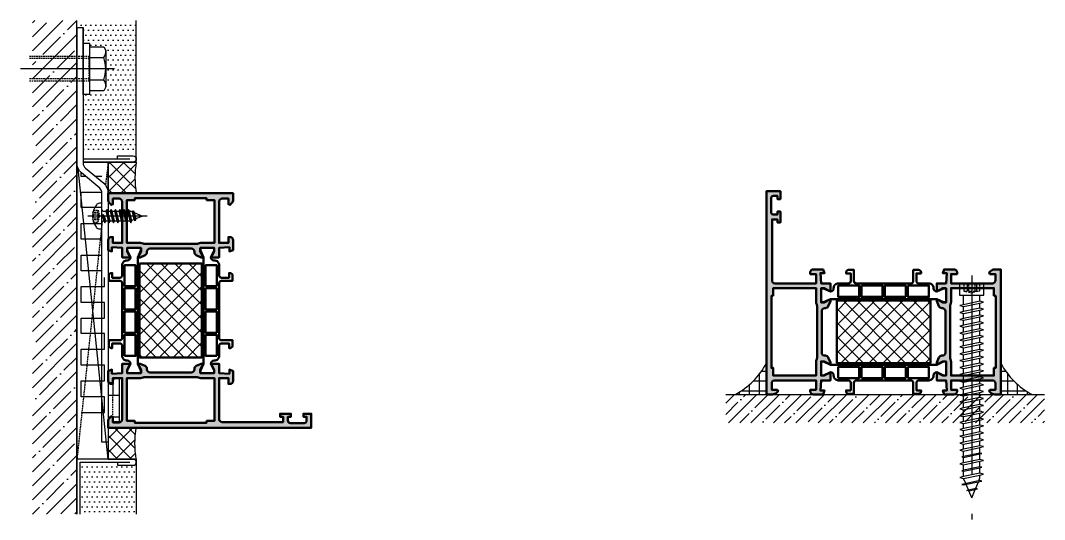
# Model space of a CAD drawing. Header units: millimetres. Extents: x -1598 to 10110, y -2803 to 662.
# Drawn here: x 1788.1 to 2115.8, y 7 to 166.6 of the extents above; entities that cross this region are included whole.
import ezdxf

# ---------------------------------------------------------------- set-up
doc = ezdxf.new("R2010")
doc.units = ezdxf.units.MM
doc.header["$PDMODE"] = 3
doc.header["$PDSIZE"] = -2
doc.linetypes.add('CENTER', pattern=[50.8, 31.75, -6.35, 6.35, -6.35])
doc.linetypes.add('VERDECKT', pattern=[0.75, 0.5, -0.25])
for name, color, linetype, lineweight in [('AM_S', 80, 'Continuous', 50), ('AM_SP', 3, 'Continuous', 50), ('Docu-AM_8', 1, 'Continuous', 25)]:
    doc.layers.add(name, color=color, linetype=linetype, lineweight=lineweight)
for name, color, linetype in [('CENT_18', 3, 'CENTER'), ('CENT_25', 3, 'CENTER'), ('CONST25', 3, 'Continuous'), ('CONST35', 3, 'Continuous'), ('HIDE_25', 3, 'VERDECKT')]:
    doc.layers.add(name, color=color, linetype=linetype)

# ---------------------------------------------------------------- blocks, each defined once
blk = doc.blocks.new('ws4070046')
at = {"layer": 'CENT_18'}
blk.add_line((0, -14.5), (0, 4.5), dxfattribs=at)
at = {"layer": 'CONST35'}
blk.add_lwpolyline([(3.62, 1.78, 0.336235), (-3.62, 1.78, 0.234691), (-4.1, 0.82), (-4.1, 0), (4.1, 0), (4.1, 0.82, 0.234691), (3.62, 1.78, 0.14402)], format="xyb", dxfattribs=at)
for points in [[(-1.55, -0.58), (-2.1, -0.9), (-1.55, -1.22), (0, -0.85), (0.55, -0.43), (0, -0.21)], [(-1.55, -1.98), (-2.1, -2.3), (-1.55, -2.62), (1.55, -1.88), (2.1, -1.56), (1.55, -1.24)], [(-1.55, -3.38), (-2.1, -3.7), (-1.55, -4.02), (1.55, -3.28), (2.1, -2.96), (1.55, -2.64)], [(-1.55, -4.78), (-2.1, -5.1), (-1.55, -5.42), (1.55, -4.68), (2.1, -4.36), (1.55, -4.04)], [(-1.55, -6.18), (-2.1, -6.5), (-1.55, -6.82), (1.55, -6.08), (2.1, -5.76), (1.55, -5.44)], [(-1.55, -7.58), (-2.1, -7.9), (-1.55, -8.22), (1.55, -7.48), (2.1, -7.16), (1.55, -6.84)], [(-1.55, -8.98), (-2.1, -9.3), (-1.55, -9.62), (1.55, -8.88), (2.1, -8.56), (1.55, -8.24)], [(1.34, -9.76), (1.73, -10.02), (1.11, -10.33), (-0.87, -10.9), (-1.5, -10.59), (-1.11, -10.33)]]:
    blk.add_lwpolyline(points, close=True, dxfattribs=at)
for points in [[(-2.1, -0.9), (0.55, -0.43)], [(-2.1, -2.3), (2.1, -1.56)], [(-2.1, -3.7), (2.1, -2.96)], [(-1.55, -0.6), (-1.55, -0.58)], [(-1.55, -1.22), (-1.55, -1.98)], [(-1.55, -2.62), (-1.55, -3.38)], [(1.55, -0.6), (1.55, -1.24)], [(1.55, -1.88), (1.55, -2.64)], [(1.55, -3.28), (1.55, -4.04)], [(-2.1, -5.1), (2.1, -4.36)], [(-2.1, -6.5), (2.1, -5.76)], [(-1.55, -4.02), (-1.55, -4.78)], [(-1.55, -5.42), (-1.55, -6.18)], [(1.55, -4.68), (1.55, -5.44)], [(1.55, -6.08), (1.55, -6.84)], [(-2.1, -7.9), (2.1, -7.16)], [(-2.1, -9.3), (2.1, -8.56)], [(-1.55, -6.82), (-1.55, -7.58)], [(-1.55, -8.22), (-1.55, -8.98)], [(-1.11, -10.33), (-1.41, -9.59)], [(1.34, -9.76), (1.55, -9.26)], [(1.55, -7.48), (1.55, -8.24)], [(1.55, -8.88), (1.55, -9.26)], [(-1.5, -10.59), (1.73, -10.02)], [(1.11, -10.33), (0, -13), (-0.87, -10.9)]]:
    blk.add_lwpolyline(points, dxfattribs=at)
for centre, start, end in [((-2.15, -0.6), 0, 90), ((2.15, -0.6), 90, 180)]:
    blk.add_arc(centre, 0.6, start, end, dxfattribs=at)
at = {"layer": 'HIDE_25'}
for p, q in [((-1.17, 1.25), (-1.17, 2.88)), ((-0.68, 1.25), (-0.68, 2.75)), ((0.64, 1.25), (0.64, 2.75)), ((1.13, 1.25), (1.13, 2.88))]:
    blk.add_line(p, q, dxfattribs=at)
for points in [[(-1.97, 2.67), (-1.97, 1.25)], [(-1.97, 1.25), (-0.02, 0.73)], [(1.93, 1.25), (-0.02, 0.73)], [(1.93, 2.68), (1.93, 1.25)]]:
    blk.add_lwpolyline(points, dxfattribs=at)
for centre, radius, start, end in [((-1.96, 4.21), 1.54, 269.5743, 300.8836), ((-1.57, 2.62), 1.43, 253.6643, 286.3357), ((-0.02, 6.16), 3.47, 250.6988, 289.3012), ((-0.02, 13.16), 11.97, 264.4948, 275.5052), ((1.89, 4.21), 1.52, 240.1044, 271.5646), ((1.53, 2.62), 1.43, 253.6643, 286.3357)]:
    blk.add_arc(centre, radius, start, end, dxfattribs=at)
blk = doc.blocks.new('B-4090112_docu_wos')
at = {"layer": 'Docu-AM_8'}
h = blk.add_hatch(dxfattribs=at)
h.set_pattern_fill('ANSI37', color=256, style=0)
h.paths.add_polyline_path([(30, 0), (30, 20), (0, 20), (0, 0)])
at = {"layer": 'AM_S'}
blk.add_lwpolyline([(30, 0), (0, 0), (0, 20), (30, 20), (30, 0)], close=True, dxfattribs=at)
blk = doc.blocks.new('B-1311073_docu_wos')
at = {"layer": 'Docu-AM_8'}
h = blk.add_hatch(color=256, dxfattribs=at)
edge = h.paths.add_edge_path()
edge.add_line((20.5, 29.8), (20.5, 30.5))
edge.add_line((20.5, 30.5), (18.3, 29.5))
edge.add_line((18.3, 29.5), (17.5, 29.5))
edge.add_line((17.5, 29.5), (17.5, 33.9))
edge.add_line((17.5, 33.9), (18.3, 33.9))
edge.add_line((18.3, 33.9), (20.5, 32.9))
edge.add_line((20.5, 32.9), (20.5, 35.5))
edge.add_line((20.5, 35.5), (17.5, 35.5))
edge.add_line((17.5, 35.5), (17.28, 38.8))
edge.add_line((17.28, 38.8), (18.59, 38.8))
edge.add_line((18.59, 38.8), (18.15, 40))
edge.add_line((18.15, 40), (15, 40))
edge.add_arc((15, 39), 1, 90, 180)
edge.add_line((14, 39), (14, 38.5))
edge.add_line((14, 38.5), (15.9, 38.5))
edge.add_line((15.9, 38.5), (15.9, 35.5))
edge.add_line((15.9, 35.5), (2.8, 35.5))
edge.add_arc((2.8, 36.5), 1, 180, 270, ccw=False)
edge.add_line((1.8, 36.5), (1.8, 56))
edge.add_line((1.8, 56), (3.5, 56))
edge.add_line((3.5, 56), (3.5, 55))
edge.add_line((3.5, 55), (4.5, 55))
edge.add_line((4.5, 55), (4.5, 58.5))
edge.add_line((4.5, 58.5), (3.5, 58.5))
edge.add_line((3.5, 58.5), (3.5, 57.5))
edge.add_line((3.5, 57.5), (2.3, 57.5))
edge.add_arc((2.3, 58.3), 0.8, 180, 270, ccw=False)
edge.add_line((1.5, 58.3), (1.5, 62.7))
edge.add_arc((2.3, 62.7), 0.8, 90, 180, ccw=False)
edge.add_line((2.3, 63.5), (3.5, 63.5))
edge.add_line((3.5, 63.5), (3.5, 62.5))
edge.add_line((3.5, 62.5), (4.5, 62.5))
edge.add_line((4.5, 62.5), (4.5, 65))
edge.add_line((4.5, 65), (0, 65))
edge.add_line((0, 65), (0, 0))
edge.add_line((0, 0), (1.9, 0))
edge.add_arc((1.9, 2), 2, 270, 315)
edge.add_line((3.31, 0.59), (3.71, 0.99))
edge.add_line((3.71, 0.99), (3.5, 1.5))
edge.add_line((3.5, 1.5), (1.7, 1.5))
edge.add_line((1.7, 1.5), (1.7, 3.5))
edge.add_arc((2.7, 3.5), 1, 90, 180, ccw=False)
edge.add_line((2.7, 4.5), (15.9, 4.5))
edge.add_line((15.9, 4.5), (15.9, 1.5))
edge.add_line((15.9, 1.5), (14, 1.5))
edge.add_line((14, 1.5), (14, 1))
edge.add_arc((15, 1), 1, 180, 270)
edge.add_line((15, 0), (18.15, 0))
edge.add_line((18.15, 0), (18.59, 1.2))
edge.add_line((18.59, 1.2), (17.28, 1.2))
edge.add_line((17.28, 1.2), (17.5, 4.5))
edge.add_line((17.5, 4.5), (20.5, 4.5))
edge.add_line((20.5, 4.5), (20.5, 7.1))
edge.add_line((20.5, 7.1), (18.3, 6.1))
edge.add_line((18.3, 6.1), (17.5, 6.1))
edge.add_line((17.5, 6.1), (17.5, 10.5))
edge.add_line((17.5, 10.5), (18.3, 10.5))
edge.add_line((18.3, 10.5), (20.5, 9.5))
edge.add_line((20.5, 9.5), (20.5, 10.2))
edge.add_line((20.5, 10.2), (19.77, 11.81))
edge.add_arc((18.86, 11.4), 1, 24.444, 90)
edge.add_line((18.86, 12.4), (18.7, 12.4))
edge.add_arc((18.7, 13.4), 1, 180, 270, ccw=False)
edge.add_line((17.7, 13.4), (17.7, 26.6))
edge.add_arc((18.7, 26.6), 1, 90, 180, ccw=False)
edge.add_line((18.7, 27.6), (18.86, 27.6))
edge.add_arc((18.86, 28.6), 1, 270, 335.556)
edge.add_line((19.77, 28.19), (20.5, 29.8))
edge = h.paths.add_edge_path(flags=16)
edge.add_line((2.2, 31.5), (1.6, 31.5))
edge.add_line((1.6, 31.5), (1.6, 8.5))
edge.add_line((1.6, 8.5), (2.2, 8.5))
edge.add_line((2.2, 8.5), (2.2, 6))
edge.add_line((2.2, 6), (15.9, 6))
edge.add_line((15.9, 6), (15.9, 10.35))
edge.add_arc((17.95, 10.35), 2.05, 154.3744, 180, ccw=False)
edge.add_arc((15.2, 11.67), 1, 334.3744, 360)
edge.add_line((16.2, 11.67), (16.2, 28.33))
edge.add_arc((15.2, 28.33), 1, 0, 25.6256)
edge.add_arc((17.95, 29.65), 2.05, 180, 205.6256, ccw=False)
edge.add_line((15.9, 29.65), (15.9, 34))
edge.add_line((15.9, 34), (2.2, 34))
edge.add_line((2.2, 34), (2.2, 31.5))
h = blk.add_hatch(color=256, dxfattribs=at)
edge = h.paths.add_edge_path()
edge.add_line((54.5, 10.2), (55.23, 11.81))
edge.add_arc((56.14, 11.4), 1, 450, 515.556, ccw=False)
edge.add_line((56.14, 12.4), (56.3, 12.4))
edge.add_arc((56.3, 13.4), 1, 270, 360)
edge.add_line((57.3, 13.4), (57.3, 26.6))
edge.add_arc((56.3, 26.6), 1, 360, 450)
edge.add_line((56.3, 27.6), (56.14, 27.6))
edge.add_arc((56.14, 28.6), 1, 204.444, 270, ccw=False)
edge.add_line((55.23, 28.19), (54.5, 29.8))
edge.add_line((54.5, 29.8), (54.5, 30.5))
edge.add_line((54.5, 30.5), (56.7, 29.5))
edge.add_line((56.7, 29.5), (57.5, 29.5))
edge.add_line((57.5, 29.5), (57.5, 33.9))
edge.add_line((57.5, 33.9), (56.7, 33.9))
edge.add_line((56.7, 33.9), (54.5, 32.9))
edge.add_line((54.5, 32.9), (54.5, 35.5))
edge.add_line((54.5, 35.5), (57.5, 35.5))
edge.add_line((57.5, 35.5), (57.72, 38.8))
edge.add_line((57.72, 38.8), (56.41, 38.8))
edge.add_line((56.41, 38.8), (56.85, 40))
edge.add_line((56.85, 40), (60, 40))
edge.add_arc((60, 39), 1, 360, 450, ccw=False)
edge.add_line((61, 39), (61, 38.5))
edge.add_line((61, 38.5), (59.1, 38.5))
edge.add_line((59.1, 38.5), (59.1, 35.5))
edge.add_line((59.1, 35.5), (72.3, 35.5))
edge.add_arc((72.3, 36.5), 1, 270, 360)
edge.add_line((73.3, 36.5), (73.3, 38.5))
edge.add_line((73.3, 38.5), (71.5, 38.5))
edge.add_line((71.5, 38.5), (71.29, 39.01))
edge.add_line((71.29, 39.01), (71.69, 39.41))
edge.add_arc((73.1, 38), 2, 450, 495, ccw=False)
edge.add_line((73.1, 40), (75, 40))
edge.add_line((75, 40), (75, 0))
edge.add_line((75, 0), (73.1, 0))
edge.add_arc((73.1, 2), 2, 225, 270, ccw=False)
edge.add_line((71.69, 0.59), (71.29, 0.99))
edge.add_line((71.29, 0.99), (71.5, 1.5))
edge.add_line((71.5, 1.5), (73.3, 1.5))
edge.add_line((73.3, 1.5), (73.3, 3.5))
edge.add_arc((72.3, 3.5), 1, 360, 450)
edge.add_line((72.3, 4.5), (59.1, 4.5))
edge.add_line((59.1, 4.5), (59.1, 1.5))
edge.add_line((59.1, 1.5), (61, 1.5))
edge.add_line((61, 1.5), (61, 1))
edge.add_arc((60, 1), 1, 270, 360, ccw=False)
edge.add_line((60, 0), (56.85, 0))
edge.add_line((56.85, 0), (56.41, 1.2))
edge.add_line((56.41, 1.2), (57.72, 1.2))
edge.add_line((57.72, 1.2), (57.5, 4.5))
edge.add_line((57.5, 4.5), (54.5, 4.5))
edge.add_line((54.5, 4.5), (54.5, 7.1))
edge.add_line((54.5, 7.1), (56.7, 6.1))
edge.add_line((56.7, 6.1), (57.5, 6.1))
edge.add_line((57.5, 6.1), (57.5, 10.5))
edge.add_line((57.5, 10.5), (56.7, 10.5))
edge.add_line((56.7, 10.5), (54.5, 9.5))
edge.add_line((54.5, 9.5), (54.5, 10.2))
edge = h.paths.add_edge_path(flags=0)
edge.add_line((72.8, 31.5), (73.4, 31.5))
edge.add_line((73.4, 31.5), (73.4, 8.5))
edge.add_line((73.4, 8.5), (72.8, 8.5))
edge.add_line((72.8, 8.5), (72.8, 6))
edge.add_line((72.8, 6), (59.1, 6))
edge.add_line((59.1, 6), (59.1, 10.35))
edge.add_arc((57.05, 10.35), 2.05, 360, 385.6256)
edge.add_arc((59.8, 11.67), 1, 180, 205.6256, ccw=False)
edge.add_line((58.8, 11.67), (58.8, 28.33))
edge.add_arc((59.8, 28.33), 1, 514.3744, 540, ccw=False)
edge.add_arc((57.05, 29.65), 2.05, 334.3744, 360)
edge.add_line((59.1, 29.65), (59.1, 34))
edge.add_line((59.1, 34), (72.8, 34))
edge.add_line((72.8, 34), (72.8, 31.5))
at = {"layer": 'AM_S'}
for points in [[(20.5, 29.8), (20.5, 30.5), (18.3, 29.5), (17.5, 29.5), (17.5, 33.9), (18.3, 33.9), (20.5, 32.9), (20.5, 35.5), (17.5, 35.5), (17.28, 38.8), (18.59, 38.8), (18.15, 40), (15, 40, 0.414214), (14, 39), (14, 38.5), (15.9, 38.5), (15.9, 35.5), (2.8, 35.5, -0.414214), (1.8, 36.5), (1.8, 56), (3.5, 56), (3.5, 55), (4.5, 55), (4.5, 58.5), (3.5, 58.5), (3.5, 57.5), (2.3, 57.5, -0.414214), (1.5, 58.3), (1.5, 62.7, -0.414214), (2.3, 63.5), (3.5, 63.5), (3.5, 62.5), (4.5, 62.5), (4.5, 65), (0, 65), (0, 0), (1.9, 0, 0.198912), (3.31, 0.59), (3.71, 0.99), (3.5, 1.5), (1.7, 1.5), (1.7, 3.5, -0.414214), (2.7, 4.5), (15.9, 4.5), (15.9, 1.5), (14, 1.5), (14, 1, 0.414214), (15, 0), (18.15, 0), (18.59, 1.2), (17.28, 1.2), (17.5, 4.5), (20.5, 4.5), (20.5, 7.1), (18.3, 6.1), (17.5, 6.1), (17.5, 10.5), (18.3, 10.5), (20.5, 9.5), (20.5, 10.2), (19.77, 11.81, 0.294108), (18.86, 12.4), (18.7, 12.4, -0.414214), (17.7, 13.4), (17.7, 26.6, -0.414214), (18.7, 27.6), (18.86, 27.6, 0.294108), (19.77, 28.19), (20.5, 29.8)], [(54.5, 10.2), (55.23, 11.81, -0.294108), (56.14, 12.4), (56.3, 12.4, 0.414214), (57.3, 13.4), (57.3, 26.6, 0.414214), (56.3, 27.6), (56.14, 27.6, -0.294108), (55.23, 28.19), (54.5, 29.8), (54.5, 30.5), (56.7, 29.5), (57.5, 29.5), (57.5, 33.9), (56.7, 33.9), (54.5, 32.9), (54.5, 35.5), (57.5, 35.5), (57.72, 38.8), (56.41, 38.8), (56.85, 40), (60, 40, -0.414214), (61, 39), (61, 38.5), (59.1, 38.5), (59.1, 35.5), (72.3, 35.5, 0.414214), (73.3, 36.5), (73.3, 38.5), (71.5, 38.5), (71.29, 39.01), (71.69, 39.41, -0.198912), (73.1, 40), (75, 40), (75, 0), (73.1, 0, -0.198912), (71.69, 0.59), (71.29, 0.99), (71.5, 1.5), (73.3, 1.5), (73.3, 3.5, 0.414214), (72.3, 4.5), (59.1, 4.5), (59.1, 1.5), (61, 1.5), (61, 1, -0.414214), (60, 0), (56.85, 0), (56.41, 1.2), (57.72, 1.2), (57.5, 4.5), (54.5, 4.5), (54.5, 7.1), (56.7, 6.1), (57.5, 6.1), (57.5, 10.5), (56.7, 10.5), (54.5, 9.5), (54.5, 10.2)], [(2.2, 31.5), (1.6, 31.5), (1.6, 8.5), (2.2, 8.5), (2.2, 6), (15.9, 6), (15.9, 10.35, -0.112281), (16.1, 11.24, 0.112281), (16.2, 11.67), (16.2, 28.33, 0.112281), (16.1, 28.76, -0.112281), (15.9, 29.65), (15.9, 34), (2.2, 34), (2.2, 31.5)], [(72.8, 31.5), (73.4, 31.5), (73.4, 8.5), (72.8, 8.5), (72.8, 6), (59.1, 6), (59.1, 10.35, 0.112281), (58.9, 11.24, -0.112281), (58.8, 11.67), (58.8, 28.33, -0.112281), (58.9, 28.76, 0.112281), (59.1, 29.65), (59.1, 34), (72.8, 34), (72.8, 31.5)]]:
    blk.add_lwpolyline(points, format="xyb", close=True, dxfattribs=at)
at = {"layer": 'AM_SP'}
for points in [[(54.5, 32.9), (54.5, 32.95), (56.5, 33.95), (57.5, 33.95), (57.5, 29.45), (56.5, 29.45), (54.5, 30.45), (54.5, 30.5), (20.5, 30.5), (20.5, 30.45), (18.5, 29.45), (17.5, 29.45), (17.5, 33.95), (18.5, 33.95), (20.5, 32.95), (20.5, 32.9, 0.414214), (21.5, 33.9), (21.5, 34, -0.414214), (23, 35.5), (26.2, 35.5, 0.414214), (27, 36.3), (27, 38.7), (25.5, 38.7), (25.5, 39, -0.414214), (26.3, 39.8), (28, 39.8), (28, 36.3, 0.414214), (28.8, 35.5), (46.2, 35.5, 0.414214), (47, 36.3), (47, 39.8), (48.7, 39.8, -0.414214), (49.5, 39), (49.5, 38.7), (48, 38.7), (48, 36.3, 0.414214), (48.8, 35.5), (52, 35.5, -0.414214), (53.5, 34), (53.5, 33.9, 0.414214), (54.5, 32.9)], [(54.5, 7.1), (54.5, 7.05), (56.5, 6.05), (57.5, 6.05), (57.5, 10.55), (56.5, 10.55), (54.5, 9.55), (54.5, 9.5), (20.5, 9.5), (20.5, 9.55), (18.5, 10.55), (17.5, 10.55), (17.5, 6.05), (18.5, 6.05), (20.5, 7.05), (20.5, 7.1, -0.414214), (21.5, 6.1), (21.5, 6, 0.414214), (23, 4.5), (26.2, 4.5, -0.414214), (27, 3.7), (27, 1.3), (25.5, 1.3), (25.5, 1, 0.414214), (26.3, 0.2), (28, 0.2), (28, 3.7, -0.414214), (28.8, 4.5), (46.2, 4.5, -0.414214), (47, 3.7), (47, 0.2), (48.7, 0.2, 0.414214), (49.5, 1), (49.5, 1.3), (48, 1.3), (48, 3.7, -0.414214), (48.8, 4.5), (52, 4.5, 0.414214), (53.5, 6), (53.5, 6.1, -0.414214), (54.5, 7.1)]]:
    blk.add_lwpolyline(points, format="xyb", close=True, dxfattribs=at)
for points in [[(23, 34.8), (29.7, 34.8), (29.7, 31.2), (23, 31.2), (23, 34.8)], [(30.4, 34.8), (37.15, 34.8), (37.15, 31.2), (30.4, 31.2), (30.4, 34.8)], [(44.6, 31.2), (37.85, 31.2), (37.85, 34.8), (44.6, 34.8), (44.6, 31.2)], [(45.3, 34.8), (52, 34.8), (52, 31.2), (45.3, 31.2), (45.3, 34.8)], [(23, 5.2), (29.7, 5.2), (29.7, 8.8), (23, 8.8), (23, 5.2)], [(30.4, 5.2), (37.15, 5.2), (37.15, 8.8), (30.4, 8.8), (30.4, 5.2)], [(44.6, 8.8), (37.85, 8.8), (37.85, 5.2), (44.6, 5.2), (44.6, 8.8)], [(45.3, 5.2), (52, 5.2), (52, 8.8), (45.3, 8.8), (45.3, 5.2)]]:
    blk.add_lwpolyline(points, close=True, dxfattribs=at)
blk = doc.blocks.new('HUS01')
at = {"layer": 'CENT_25'}
blk.add_line((0, 1.27), (0, -37.76), dxfattribs=at)
at = {"layer": 'CONST25'}
for p, q in [((-1.33, -3.4), (-1.33, -1.9)), ((1.32, -2.85), (1.32, -1.9)), ((1.32, -3.95), (1.32, -3.15)), ((-1.33, -4.5), (-1.33, -3.7)), ((-1.33, -5.6), (-1.33, -4.8)), ((1.32, -5.05), (1.32, -4.25)), ((-1.33, -6.7), (-1.33, -5.9)), ((1.32, -6.15), (1.32, -5.35)), ((1.32, -7.25), (1.32, -6.45)), ((-1.33, -7.8), (-1.33, -7)), ((-1.33, -8.9), (-1.33, -8.1)), ((1.32, -8.35), (1.32, -7.55)), ((-1.33, -10), (-1.33, -9.2)), ((1.32, -9.45), (1.32, -8.65)), ((1.32, -10.55), (1.32, -9.75)), ((-1.33, -11.1), (-1.33, -10.3)), ((-1.33, -12.2), (-1.33, -11.4)), ((1.32, -11.65), (1.32, -10.85)), ((-1.33, -13.3), (-1.33, -12.5)), ((1.32, -12.75), (1.32, -11.95)), ((1.32, -13.85), (1.32, -13.05)), ((-1.33, -14.4), (-1.33, -13.6)), ((-1.33, -15.5), (-1.33, -14.7)), ((1.32, -14.95), (1.32, -14.15)), ((-1.33, -16.6), (-1.33, -15.8)), ((1.32, -16.05), (1.32, -15.25)), ((1.32, -17.15), (1.32, -16.35)), ((-1.33, -17.7), (-1.33, -16.9)), ((-1.33, -18.8), (-1.33, -18)), ((1.32, -18.25), (1.32, -17.45)), ((-1.33, -19.9), (-1.33, -19.1)), ((1.32, -19.35), (1.32, -18.55)), ((1.32, -20.45), (1.32, -19.65)), ((-1.33, -21), (-1.33, -20.2)), ((-1.33, -22.1), (-1.33, -21.3)), ((1.32, -21.55), (1.32, -20.75)), ((-1.33, -23.2), (-1.33, -22.4)), ((1.32, -22.65), (1.32, -21.85)), ((-1.33, -24.3), (-1.33, -23.5)), ((1.32, -23.75), (1.32, -22.95)), ((1.32, -24.85), (1.32, -24.05)), ((-1.33, -25.4), (-1.33, -24.6)), ((-1.33, -26.5), (-1.33, -25.7)), ((1.32, -25.95), (1.32, -25.15)), ((-1.33, -27.68), (-1.33, -26.8)), ((-1.33, -28.7), (-1.33, -27.82)), ((1.32, -27.13), (1.32, -26.25)), ((1.32, -28.15), (1.32, -27.27)), ((-1.33, -29.88), (-1.33, -29)), ((1.32, -29.33), (1.32, -28.45)), ((1.32, -30.35), (1.32, -29.47)), ((-1.33, -30.9), (-1.33, -30.02)), ((1.13, -31.57), (1.32, -31.1)), ((1.32, -31.1), (1.32, -30.65)), ((-0.95, -32), (-1.29, -31.19)), ((-0.53, -33.02), (-0.9, -32.13)), ((-0.53, -33.02), (0.64, -32.76)), ((0.64, -32.76), (1.07, -31.73)), ((-0.47, -33.17), (0.57, -32.94)), ((0, -34.3), (-0.47, -33.17)), ((0, -34.3), (0.57, -32.94))]:
    blk.add_line(p, q, dxfattribs=at)
blk.add_lwpolyline([(-1.93, -0.15), (-1.93, -1.9), (1.92, -1.9), (1.92, -0.15, 0.414214), (1.77, 0), (-1.78, 0, 0.414214)], format="xyb", close=True, dxfattribs=at)
for points in [[(1.32, -2.85), (-1.33, -3.4), (-1.88, -3.55), (-1.33, -3.7), (1.32, -3.15), (1.87, -3)], [(1.32, -3.95), (-1.33, -4.5), (-1.88, -4.65), (-1.33, -4.8), (1.32, -4.25), (1.87, -4.1)], [(1.32, -5.05), (-1.33, -5.6), (-1.88, -5.75), (-1.33, -5.9), (1.32, -5.35), (1.87, -5.2)], [(1.32, -6.15), (-1.33, -6.7), (-1.88, -6.85), (-1.33, -7), (1.32, -6.45), (1.87, -6.3)], [(1.32, -7.25), (-1.33, -7.8), (-1.88, -7.95), (-1.33, -8.1), (1.32, -7.55), (1.87, -7.4)], [(1.32, -8.35), (-1.33, -8.9), (-1.88, -9.05), (-1.33, -9.2), (1.32, -8.65), (1.87, -8.5)], [(1.32, -9.45), (-1.33, -10), (-1.88, -10.15), (-1.33, -10.3), (1.32, -9.75), (1.87, -9.6)], [(1.32, -10.55), (-1.33, -11.1), (-1.88, -11.25), (-1.33, -11.4), (1.32, -10.85), (1.87, -10.7)], [(1.32, -11.65), (-1.33, -12.2), (-1.88, -12.35), (-1.33, -12.5), (1.32, -11.95), (1.87, -11.8)], [(1.32, -12.75), (-1.33, -13.3), (-1.88, -13.45), (-1.33, -13.6), (1.32, -13.05), (1.87, -12.9)], [(1.32, -13.85), (-1.33, -14.4), (-1.88, -14.55), (-1.33, -14.7), (1.32, -14.15), (1.87, -14)], [(1.32, -14.95), (-1.33, -15.5), (-1.88, -15.65), (-1.33, -15.8), (1.32, -15.25), (1.87, -15.1)], [(1.32, -16.05), (-1.33, -16.6), (-1.88, -16.75), (-1.33, -16.9), (1.32, -16.35), (1.87, -16.2)], [(1.32, -17.15), (-1.33, -17.7), (-1.88, -17.85), (-1.33, -18), (1.32, -17.45), (1.87, -17.3)], [(1.32, -18.25), (-1.33, -18.8), (-1.88, -18.95), (-1.33, -19.1), (1.32, -18.55), (1.87, -18.4)], [(1.32, -19.35), (-1.33, -19.9), (-1.88, -20.05), (-1.33, -20.2), (1.32, -19.65), (1.87, -19.5)], [(1.32, -20.45), (-1.33, -21), (-1.88, -21.15), (-1.33, -21.3), (1.32, -20.75), (1.87, -20.6)], [(1.32, -21.55), (-1.33, -22.1), (-1.88, -22.25), (-1.33, -22.4), (1.32, -21.85), (1.87, -21.7)], [(1.32, -22.65), (-1.33, -23.2), (-1.88, -23.35), (-1.33, -23.5), (1.32, -22.95), (1.87, -22.8)], [(1.32, -23.75), (-1.33, -24.3), (-1.88, -24.45), (-1.33, -24.6), (1.32, -24.05), (1.87, -23.9)], [(1.32, -24.85), (-1.33, -25.4), (-1.88, -25.55), (-1.33, -25.7), (1.32, -25.15), (1.87, -25)], [(1.32, -25.95), (-1.33, -26.5), (-1.88, -26.65), (-1.33, -26.8), (1.32, -26.25), (1.87, -26.1)], [(-1.33, -27.82), (1.32, -27.27), (1.6, -27.2), (1.32, -27.13), (-1.33, -27.68), (-1.6, -27.75)], [(1.32, -28.15), (-1.33, -28.7), (-1.88, -28.85), (-1.33, -29), (1.32, -28.45), (1.87, -28.3)], [(-1.33, -30.02), (1.32, -29.47), (1.6, -29.4), (1.32, -29.33), (-1.33, -29.88), (-1.6, -29.95)], [(1.32, -30.35), (-1.33, -30.9), (-1.88, -31.05), (-1.33, -31.2), (1.32, -30.65), (1.87, -30.5)], [(-1.33, -32.22), (1.32, -31.67), (1.6, -31.6), (1.32, -31.53), (-1.33, -32.08), (-1.6, -32.15)]]:
    blk.add_lwpolyline(points, close=True, dxfattribs=at)
for points in [[(0.57, -32.94), (0.92, -32.84), (0.64, -32.76)], [(-0.47, -33.17), (-0.77, -33.09), (-0.53, -33.02)]]:
    blk.add_lwpolyline(points, dxfattribs=at)
at = {"layer": 'HIDE_25', "linetype": 'VERDECKT'}
for points in [[(-1.25, 0), (-1.25, -1.22)], [(-0.5, 0), (-0.5, -1.22)], [(0.5, 0), (0.5, -1.22)], [(1.25, 0), (1.25, -1.22)], [(-1.25, -1.22), (0, -1.52)], [(-0.75, -0.04), (-0.75, -1.24)], [(1.25, -1.22), (0, -1.52)], [(0.75, -0.04), (0.75, -1.24)]]:
    blk.add_lwpolyline(points, dxfattribs=at)
at = {"layer": 'HIDE_25'}
for centre in [(-0.87, 1.38), (0.87, 1.38)]:
    blk.add_arc(centre, 1.43, 254.786, 285.214, dxfattribs=at)
at = {"layer": 'HIDE_25', "linetype": 'VERDECKT'}
for centre, radius, start, end in [((-0.87, 1.18), 2.43, 261.1052, 278.8948), ((0, 1.68), 1.75, 253.4149, 286.5851), ((0, 2.83), 4.08, 262.9585, 277.0415), ((0.87, 1.18), 2.43, 261.1052, 278.8948)]:
    blk.add_arc(centre, radius, start, end, dxfattribs=at)

msp = doc.modelspace()

# ---------------------------------------------------------------- hatches: boundary and pattern name
at = {"layer": 'CONST25'}
h = msp.add_hatch(dxfattribs=at)
h.set_pattern_fill('ANSI35', color=256, style=0)
h.set_pattern_definition([(45, (1529.215, -384.1953), (-4.49013, 4.49013), []), (45, (1533.705, -384.1953), (-4.49013, 4.49013), [7.9375, -1.5875, 0, -1.5875])])
h.paths.add_polyline_path([(1806.135292, 147.264917), (1791.940639, 147.264917), (1791.940639, 8.702254), (1806.134402, 8.813388), (1806.134402, 26.331794), (1806.135292, 26.331794)])
h.paths.add_polyline_path([(1806.135292, 166.598878), (1791.940639, 166.598878), (1791.940639, 155.064917), (1806.135292, 155.064917)])
h.paths.add_polyline_path([(1806.135292, 155.064917), (1791.940639, 155.064917), (1791.940639, 154.414917), (1806.135292, 154.414917)])
h.paths.add_polyline_path([(1806.135292, 154.414917), (1791.940639, 154.414917), (1791.940639, 151.164917), (1806.135292, 151.164917)])
h.paths.add_polyline_path([(1806.135292, 151.164917), (1791.940639, 151.164917), (1791.940639, 147.914917), (1806.135292, 147.914917)])
h.paths.add_polyline_path([(1806.135292, 147.914917), (1791.940639, 147.914917), (1791.940639, 147.264917), (1806.135292, 147.264917)])
h = msp.add_hatch(dxfattribs=at)
h.set_pattern_fill('DOTS', color=256, style=0)
h.set_pattern_definition([(0, (1531.215, -384.1953), (0.79375, 1.5875), [0, -1.5875])])
h.paths.add_polyline_path([(1825.135292, 166.598878), (1806.135292, 166.598878), (1806.135292, 164.358766), (1808.135292, 164.358766), (1808.135292, 159.289917), (1810.215292, 159.289917), (1810.215292, 158.184917), (1814.737502, 158.184917), (1815.435518, 156.975917, -0.0232441891), (1815.435518, 156.657701), (1815.435518, 145.672134, -0.0232441891), (1815.435518, 145.353917), (1814.737502, 144.144917), (1810.215292, 144.144917), (1810.215292, 143.039917), (1808.135292, 143.039917), (1808.135292, 142.905074), (1808.135292, 139.698093), (1825.135292, 145.942026)])
h.paths.add_polyline_path([(1825.135292, 145.942026), (1808.135292, 139.698093), (1808.135292, 124.331794), (1814.542472, 124.331794), (1819.135292, 124.331794), (1819.135292, 125.331794), (1824.135292, 125.331794, -0.4142135624), (1825.135292, 124.331794)])
h = msp.add_hatch(dxfattribs=at)
h.set_pattern_fill('ANSI37', color=256, style=0)
h.set_pattern_definition([(45, (1529.215, -386.1953), (-2.245064, 2.245064), []), (135, (1529.215, -386.1953), (-2.245064, -2.245064), [])])
edge = h.paths.add_edge_path()
edge.add_line((1816.135292, 121.331794), (1825.135292, 121.331794))
edge.add_arc((1854.715691, 116.331794), 30, 170.40593177, 189.59406823)
edge.add_line((1825.135292, 111.331794), (1816.135292, 111.331794))
edge.add_line((1816.135292, 111.331794), (1816.135292, 121.331794))
h = msp.add_hatch(dxfattribs=at)
h.set_pattern_fill('ANSI37', color=256, angle=45, style=0)
h.set_pattern_definition([(90, (281.4995, -961.5138), (-3.175, 6e-16), []), (180, (281.4995, -961.5138), (-6e-16, -3.175), [])])
h.paths.add_polyline_path([(2026.79945, 57, -0.1478731263), (2016.79945, 47), (2026.79945, 47)])
h = msp.add_hatch(dxfattribs=at)
h.set_pattern_fill('ANSI37', color=256, angle=45, style=0)
h.set_pattern_definition([(90, (3847.0995, -961.5138), (3.175, 6e-16), []), (7e-15, (3847.0995, -961.5138), (6e-16, -3.175), [])])
h.paths.add_polyline_path([(2101.79945, 57, 0.1478731263), (2111.79945, 47), (2101.79945, 47)])
h = msp.add_hatch(dxfattribs=at)
h.set_pattern_fill('ANSI35', color=256, scale=0.8, style=0)
h.set_pattern_definition([(45, (1765.319, -369.514), (-3.592102, 3.592102), []), (45, (1768.911, -369.514), (-3.592102, 3.592102), [6.35, -1.27, 0, -1.27])])
h.paths.add_polyline_path([(2115.79945, 47), (2013.79945, 47), (2013.79945, 37.886214), (2115.79945, 37.886214)])
h = msp.add_hatch(dxfattribs=at)
h.set_pattern_fill('ANSI37', color=256, style=0)
h.set_pattern_definition([(45, (1529.215, -384.1953), (-2.245064, 2.245064), []), (135, (1529.215, -384.1953), (-2.245064, -2.245064), [])])
edge = h.paths.add_edge_path()
edge.add_line((1816.134402, 26.331794), (1825.134402, 26.331794))
edge.add_arc((1854.714801, 31.331794), 30, 170.40593177, 189.59406823, ccw=False)
edge.add_line((1825.134402, 36.331794), (1816.134402, 36.331794))
edge.add_line((1816.134402, 36.331794), (1816.134402, 26.331794))
h = msp.add_hatch(dxfattribs=at)
h.set_pattern_fill('DOTS', color=256, style=0)
h.set_pattern_definition([(0, (1529.215, -384.1953), (0.79375, 1.5875), [0, -1.5875])])
h.paths.add_polyline_path([(1825.134402, 25.331794, -0.4142135624), (1824.134402, 24.331794), (1819.134402, 24.331794), (1819.134402, 25.331794), (1807.134402, 25.331794), (1807.134402, 8.702254), (1825.134402, 8.702254)])

# ---------------------------------------------------------------- linework, layer by layer
for points in [[(1818.172065, 151.164917), (1788.072238, 151.164917)], [(1806.135292, 123.331794), (1806.135292, 141.961334)], [(1816.135293, 121.331794), (1808.135293, 121.331794)]]:
    msp.add_lwpolyline(points, dxfattribs=at)
msp.add_lwpolyline([(1816.134402, 26.331794), (1825.134402, 26.331794, -0.0839202169), (1825.134402, 36.331794), (1816.134402, 36.331794)], format="xyb", close=True, dxfattribs=at)
at = {"layer": 'CONST35'}
for p, q in [((1806.135292, 8.702254), (1806.135292, 166.598878)), ((1806.135292, 164.358766), (1808.135292, 164.358766)), ((1817.634402, 50.682971), (1816.134402, 50.682971)), ((1817.634402, 51.182971), (1817.634402, 46.682971)), ((1818.634402, 52.182971), (1819.634402, 52.182971)), ((1819.634402, 52.182971), (1819.634402, 38.182971)), ((1819.634402, 46.682971), (1816.134402, 46.682971)), ((2013.79945, 47), (2115.79945, 47)), ((1819.634402, 39.682971), (1816.134402, 39.682971)), ((1817.465292, 39.341794), (1817.465292, 38.321794)), ((1817.634402, 39.682971), (1817.634402, 38.182971)), ((1819.634402, 38.182971), (1817.634402, 38.182971)), ((1819.135292, 37.981794), (1817.805292, 37.981794))]:
    msp.add_line(p, q, dxfattribs=at)
for points in [[(1808.135292, 142.905074), (1808.135292, 164.358766), (1808.135292, 120.94771, 0.2225745855), (1808.854863, 119.411318), (1814.696151, 114.54319, -0.2225745855), (1816.135292, 111.470405), (1816.134402, 31.682971), (1814.135292, 31.682971), (1814.135292, 111.470405, 0.2225745855), (1813.415722, 113.006798), (1807.574434, 117.874925, -0.2225745855), (1806.135292, 120.94771), (1806.135292, 164.358766), (1806.135292, 142.905074)], [(1819.135293, 122.331794), (1819.135293, 123.331794), (1824.135293, 123.331794, -1), (1824.135293, 121.331794), (1814.768549, 121.331794)], [(1819.134402, 25.331794), (1819.134402, 24.331794), (1824.134402, 24.331794, 1), (1824.134402, 26.331794), (1806.134402, 26.331794), (1806.134402, 8.702254)]]:
    msp.add_lwpolyline(points, format="xyb", dxfattribs=at)
for points in [[(1806.135292, 123.361334), (1806.135292, 164.358766)], [(1825.135292, 121.331794), (1825.135292, 166.598878)], [(1810.215292, 154.739917), (1814.737502, 154.739917)], [(1806.135292, 152.736768), (1806.135292, 8.702254)], [(1810.215292, 147.589917), (1814.737502, 147.589917)], [(1816.134402, 26.331794), (1806.135292, 26.331794), (1806.135292, 123.331794)], [(1808.135292, 121.331794), (1816.135292, 121.331794), (1816.134402, 26.331794), (1806.513185, 119.250554)], [(1808.135293, 122.331794), (1814.542472, 122.331794)], [(1814.542472, 122.331794), (1823.035293, 122.331794)], [(1808.946083, 116.731794), (1807.535292, 116.731794), (1807.535292, 117.907973)], [(1814.14971, 116.731794), (1812.070036, 116.731794)], [(1814.14971, 106.731794), (1807.535292, 106.731794), (1807.535292, 111.731794), (1814.14971, 111.731794)], [(1814.14971, 96.631794), (1807.535292, 96.631794), (1807.535292, 101.631794), (1814.14971, 101.631794)], [(1814.14971, 86.531794), (1807.535292, 86.531794), (1807.535292, 91.531794), (1814.14971, 91.531794)], [(1807.535292, 41.231794), (1807.535292, 41.231794), (1807.535292, 41.231794), (1807.535292, 41.231794), (1807.535292, 41.231794), (1807.535292, 41.231794), (1807.535292, 41.231794), (1807.535292, 41.231794), (1807.535292, 41.231794), (1807.535292, 41.231794), (1807.535292, 41.231794), (1814.935292, 41.231794), (1814.935292, 46.231794), (1807.535292, 46.231794), (1807.535292, 51.331794), (1814.935292, 51.331794), (1814.935292, 56.331794), (1807.535292, 56.331794), (1807.535292, 61.431794), (1814.935292, 61.431794), (1814.935292, 66.431794), (1807.535292, 66.431794), (1807.535292, 71.431794), (1814.935292, 71.431794), (1814.935292, 76.431794), (1807.535292, 76.431794), (1807.535292, 81.531794), (1814.935292, 81.531794), (1814.935292, 84.386849)], [(1825.134402, 26.302254), (1825.134402, 8.702254)], [(1807.134402, 8.702254), (1807.134402, 25.331794), (1823.034402, 25.331794)]]:
    msp.add_lwpolyline(points, dxfattribs=at)
for points in [[(1808.135292, 143.039917), (1810.215292, 143.039917), (1810.215292, 159.289917), (1808.135292, 159.289917)], [(1810.215292, 158.184917), (1814.737502, 158.184917), (1815.435518, 156.975917), (1815.435518, 145.353917), (1814.737502, 144.144917), (1810.215292, 144.144917)]]:
    msp.add_lwpolyline(points, close=True, dxfattribs=at)
msp.add_lwpolyline([(1816.135292, 121.331794), (1825.135292, 121.331794, 0.0839202169), (1825.135292, 111.331794), (1816.135292, 111.331794)], format="xyb", close=True, dxfattribs=at)
for centre, radius, start, end in [((1812.014831, 156.816809), 3.424386, 322.66310832, 2.66310832), ((1804.91527, 151.164917), 10.452601, 340, 20), ((1812.014831, 145.513025), 3.424386, 357.33689168, 37.33689168), ((2005.262748, 68.536702), 24.432049, 298.17690154, 331.82309846), ((2123.336153, 68.536702), 24.432049, 208.17690154, 241.82309846), ((1818.634402, 51.182971), 1, 90, 180), ((1817.805292, 38.321794), 0.34, 180, 270)]:
    msp.add_arc(centre, radius, start, end, dxfattribs=at)
at = {"layer": 'Defpoints', "color": 0, "linetype": 'ByBlock'}
msp.add_point((1817.878294, 51.837417), dxfattribs=at)
at = {"layer": 'HIDE_25'}
msp.add_line((1817.634402, 39.682971), (1817.634402, 46.682971), dxfattribs=at)
for points in [[(1810.085292, 155.064917), (1790.935292, 155.064917)], [(1790.935292, 147.264917), (1810.085292, 147.264917), (1810.085292, 155.064917)], [(1810.085292, 154.414917), (1790.935292, 154.414917)], [(1810.085292, 147.914917), (1790.935292, 147.914917)], [(1816.135292, 121.331794), (1815.267384, 113.958377)], [(1814.135292, 101.731794), (1806.135292, 26.331794)]]:
    msp.add_lwpolyline(points, dxfattribs=at)

# ---------------------------------------------------------------- block references
msp.add_blockref('B-1311073_docu_wos', (2026.79945, 47))
at = {"xscale": -1, "rotation": 270}
for name, p in [('B-1311073_docu_wos', (1816.134402, 36.331794)), ('B-4090112_docu_wos', (1826.134402, 58.831794))]:
    msp.add_blockref(name, p, dxfattribs=at)
at = {"xscale": 2, "yscale": 2, "zscale": 2}
msp.add_blockref('HUS01', (2092.49945, 82.5), dxfattribs=at)
at = {"xscale": -1}
msp.add_blockref('B-4090112_docu_wos', (2079.29945, 57), dxfattribs=at)
at = {"layer": 'CONST25', "rotation": 90}
msp.add_blockref('ws4070046', (1814.135292, 104.031794), dxfattribs=at)

doc.saveas('drawing.dxf')
